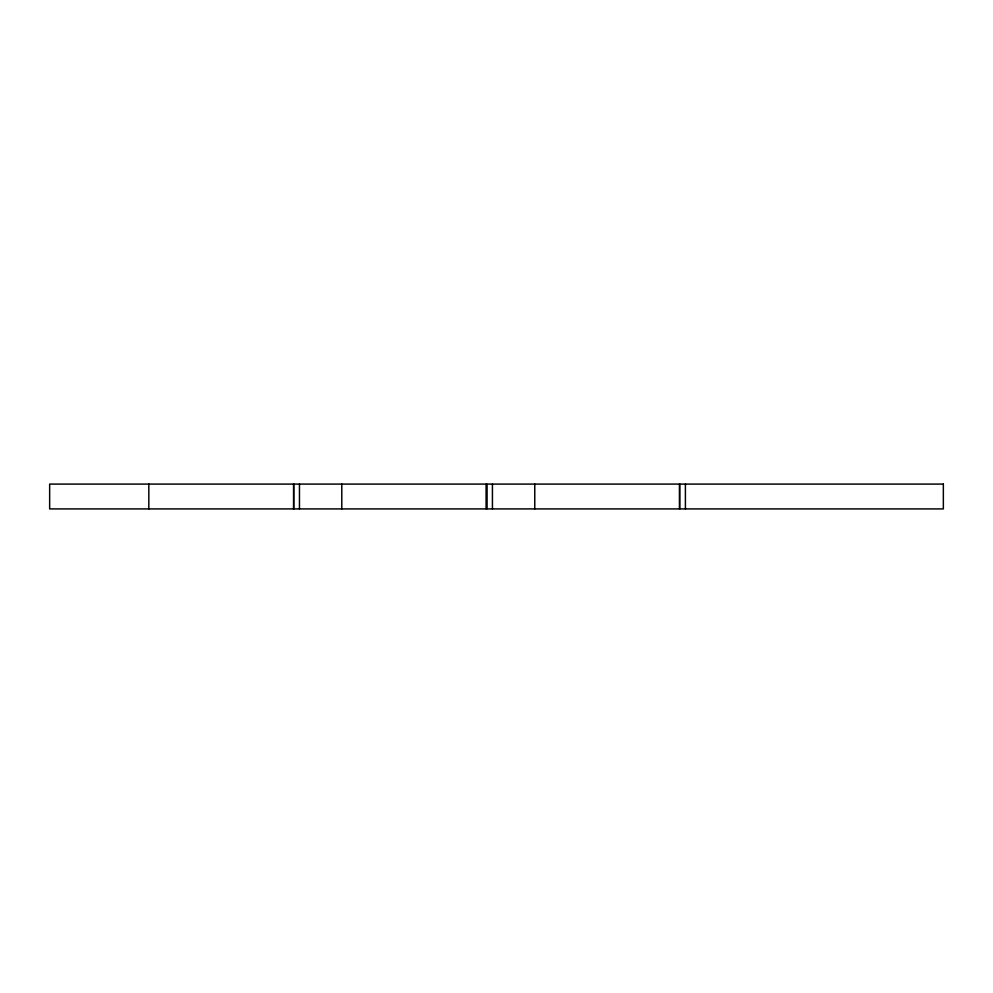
<?xml version="1.0" encoding="UTF-8"?>
<svg xmlns="http://www.w3.org/2000/svg" width="993" height="993" viewBox="0 0 993 993"><rect width="100%" height="100%" fill="white"/><g stroke="black" fill="none" stroke-linecap="round" stroke-linejoin="round"><path stroke-width="1.49" d="M685.406 484.087L685.406 508.912M679.684 484.087L679.684 508.912M679.497 484.087L679.497 508.912M534.768 484.087L534.768 508.912M492.429 484.087L492.429 508.912M486.707 484.087L486.707 508.912M486.533 484.087L486.533 508.912M486.347 484.087L486.347 508.912M341.791 484.087L341.791 508.912M299.464 484.087L299.464 508.912M293.742 484.087L293.742 508.912M293.556 484.087L293.556 508.912M148.826 484.087L148.826 508.912M943.35 484.087L49.65 484.087L49.65 508.912L943.35 508.912L943.35 484.087"/></g></svg>
